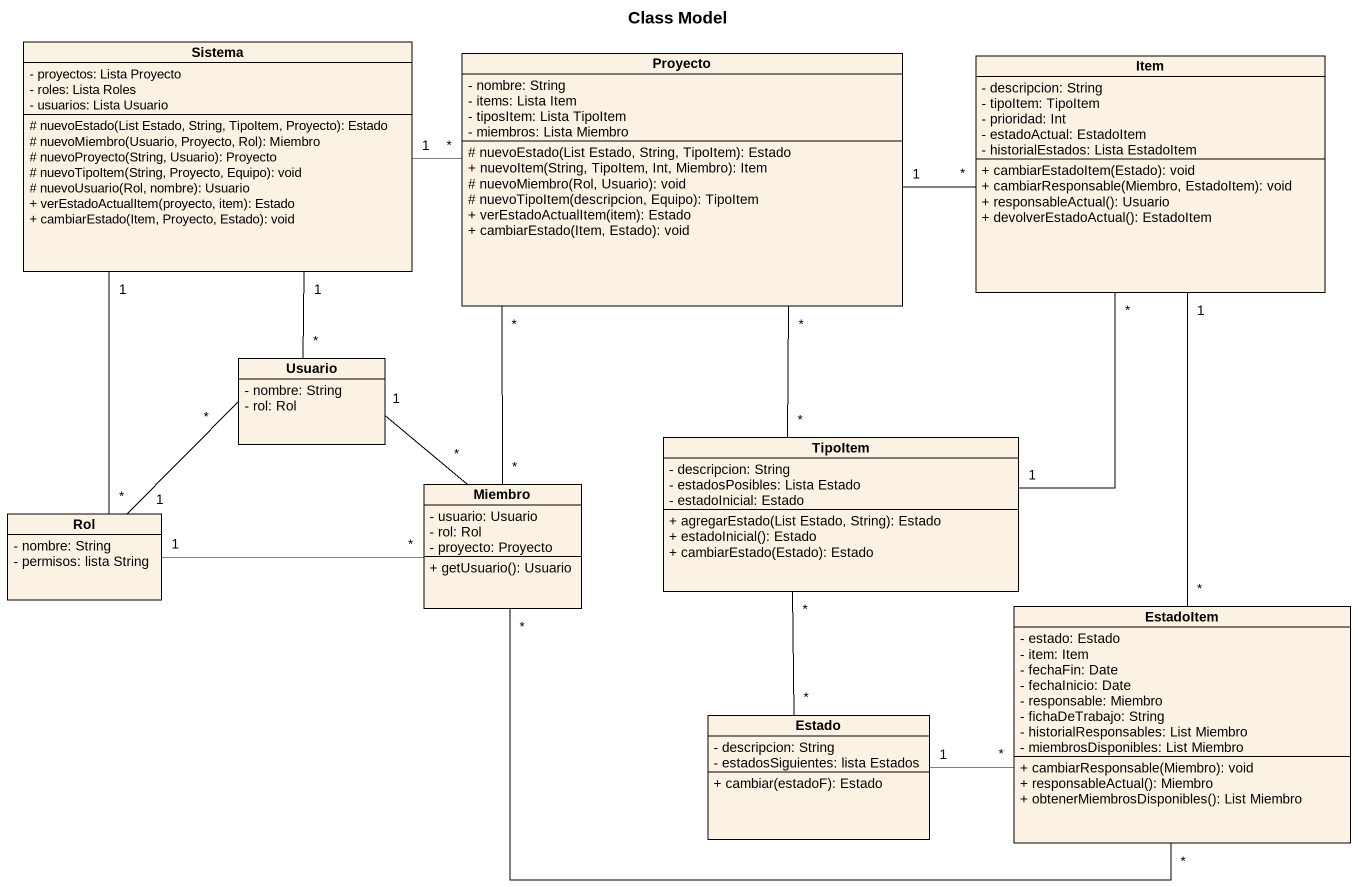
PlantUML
@startuml
title Class Model
hide circle
hide empty members
skinparam classAttributeIconSize 0
class Sistema {
  - proyectos: Lista Proyecto
  - roles: Lista Roles
  - usuarios: Lista Usuario
  # nuevoEstado(List Estado, String, TipoItem, Proyecto): Estado
  # nuevoMiembro(Usuario, Proyecto, Rol): Miembro
  # nuevoProyecto(String, Usuario): Proyecto
  # nuevoTipoItem(String, Proyecto, Equipo): void
  # nuevoUsuario(Rol, nombre): Usuario
  + verEstadoActualItem(proyecto, item): Estado
  + cambiarEstado(Item, Proyecto, Estado): void
}
class Proyecto {
  - nombre: String
  - items: Lista Item
  - tiposItem: Lista TipoItem
  - miembros: Lista Miembro
  # nuevoEstado(List Estado, String, TipoItem): Estado
  + nuevoItem(String, TipoItem, Int, Miembro): Item
  # nuevoMiembro(Rol, Usuario): void
  # nuevoTipoItem(descripcion, Equipo): TipoItem
  + verEstadoActualItem(item): Estado
  + cambiarEstado(Item, Estado): void
}
class Item {
  - descripcion: String
  - tipoItem: TipoItem
  - prioridad: Int
  - estadoActual: EstadoItem
  - historialEstados: Lista EstadoItem
  + cambiarEstadoItem(Estado): void
  + cambiarResponsable(Miembro, EstadoItem): void
  + responsableActual(): Usuario
  + devolverEstadoActual(): EstadoItem
}
class Usuario {
  - nombre: String
  - rol: Rol
}
class TipoItem {
  - descripcion: String
  - estadosPosibles: Lista Estado
  - estadoInicial: Estado
  + agregarEstado(List Estado, String): Estado
  + estadoInicial(): Estado
  + cambiarEstado(Estado): Estado
}
class Rol {
  - nombre: String
  - permisos: lista String
}
class Miembro {
  - usuario: Usuario
  - rol: Rol
  - proyecto: Proyecto
  + getUsuario(): Usuario
}
class EstadoItem {
  - estado: Estado
  - item: Item
  - fechaFin: Date
  - fechaInicio: Date
  - responsable: Miembro
  - fichaDeTrabajo: String
  - historialResponsables: List Miembro
  - miembrosDisponibles: List Miembro
  + cambiarResponsable(Miembro): void
  + responsableActual(): Miembro
  + obtenerMiembrosDisponibles(): List Miembro
}
class Estado {
  - descripcion: String
  - estadosSiguientes: lista Estados
  + cambiar(estadoF): Estado
}
Sistema "1" -right- "*" Proyecto
Proyecto "1" -right- "*" Item
Proyecto "*" -- "*" Miembro
Item "1" -- "*" EstadoItem
Usuario "*" -up- "1" Sistema
Usuario "*" -- "1" Rol
TipoItem "*" -up- "*" Proyecto
TipoItem "1" -up- "*" Item
TipoItem "*" -- "*" Estado
Rol "*" -up- "1" Sistema
Rol "1" -right- "*" Miembro
Miembro "*" -up- "1" Usuario
EstadoItem "*" -left- "*" Miembro
Estado "1" -right- "*" EstadoItem
@enduml
